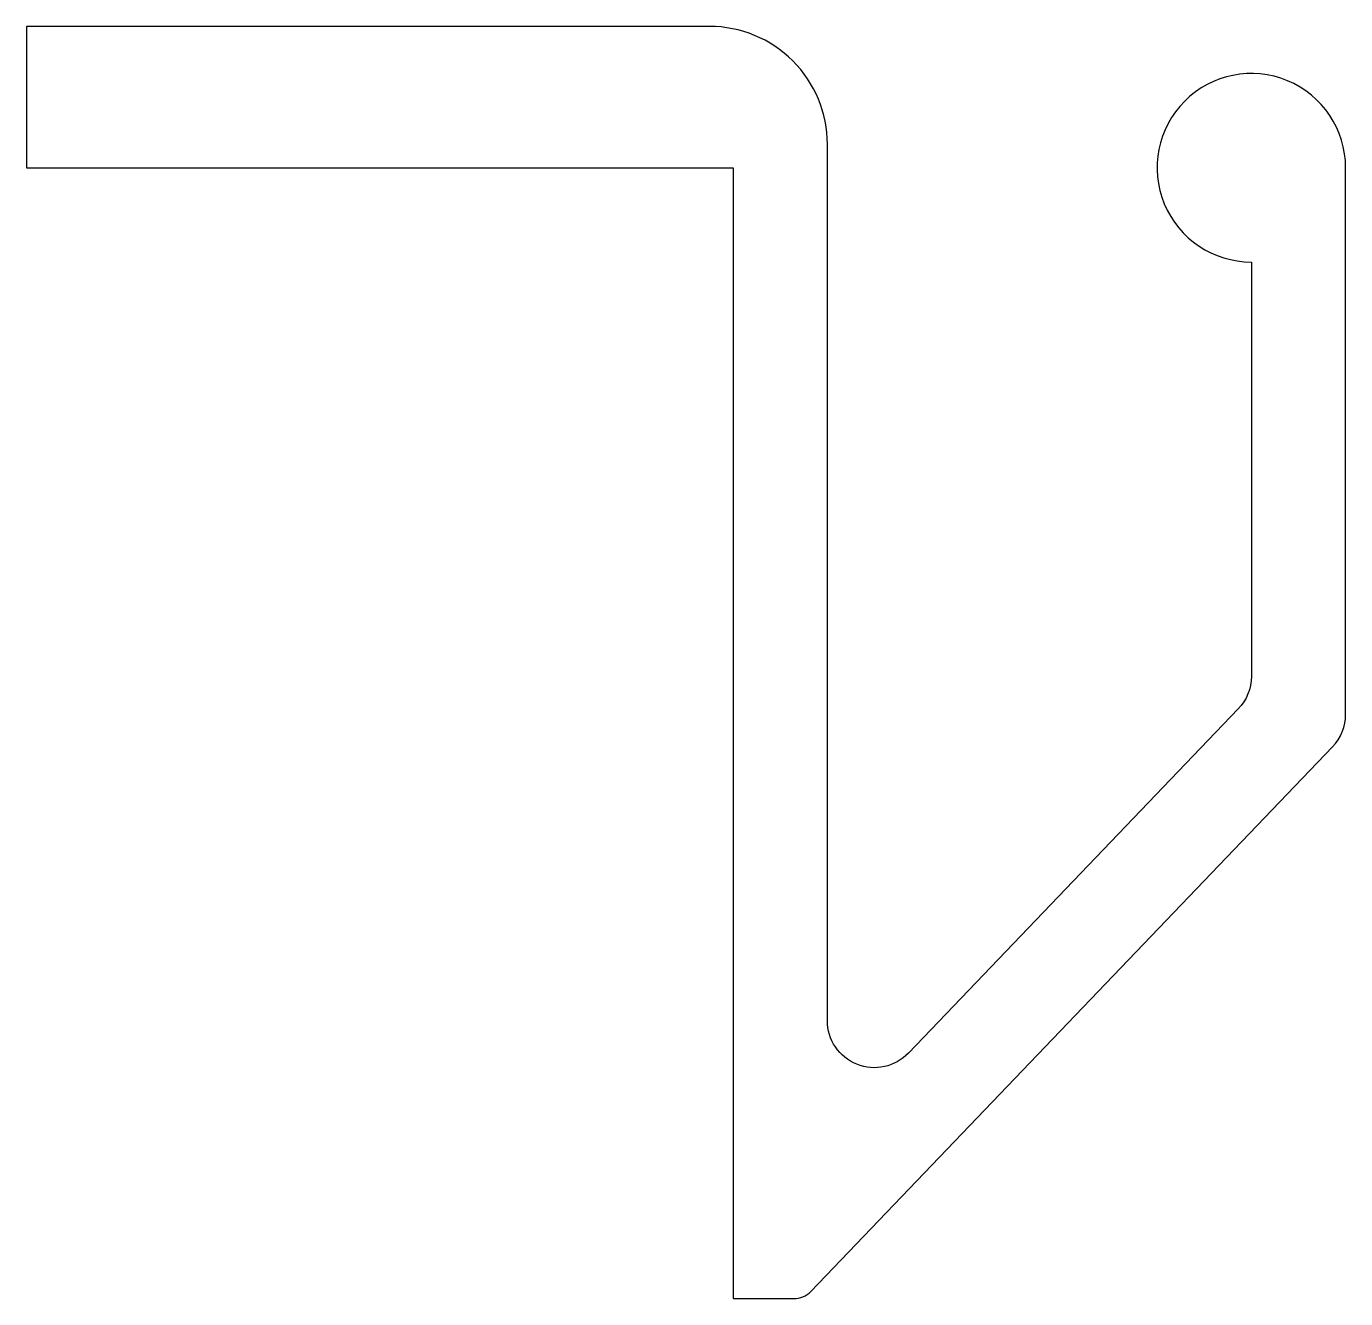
# Model space of a CAD drawing. Extents: x 161.9 to 189.9, y 203.3 to 230.3.
import ezdxf

# ---------------------------------------------------------------- set-up
doc = ezdxf.new("R2010")
doc.units = 0
doc.layers.get('0').update_dxf_attribs({"linetype": 'CONTINUOUS'})

msp = doc.modelspace()

# ---------------------------------------------------------------- linework, layer by layer
msp.add_lwpolyline([(180.642, 208.547, -0.675899), (178.92, 209.238), (178.92, 227.837, 0.414214), (176.42, 230.337), (161.92, 230.337), (161.92, 227.337), (176.92, 227.337), (176.92, 203.337), (178.207, 203.337, 0.204447), (178.568, 203.491), (189.642, 215.047, 0.193389), (189.92, 215.739), (189.92, 227.337, 2.414214), (187.92, 225.337), (187.92, 216.543, -0.193389), (187.642, 215.851)], format="xyb", close=True)

doc.saveas('drawing.dxf')
